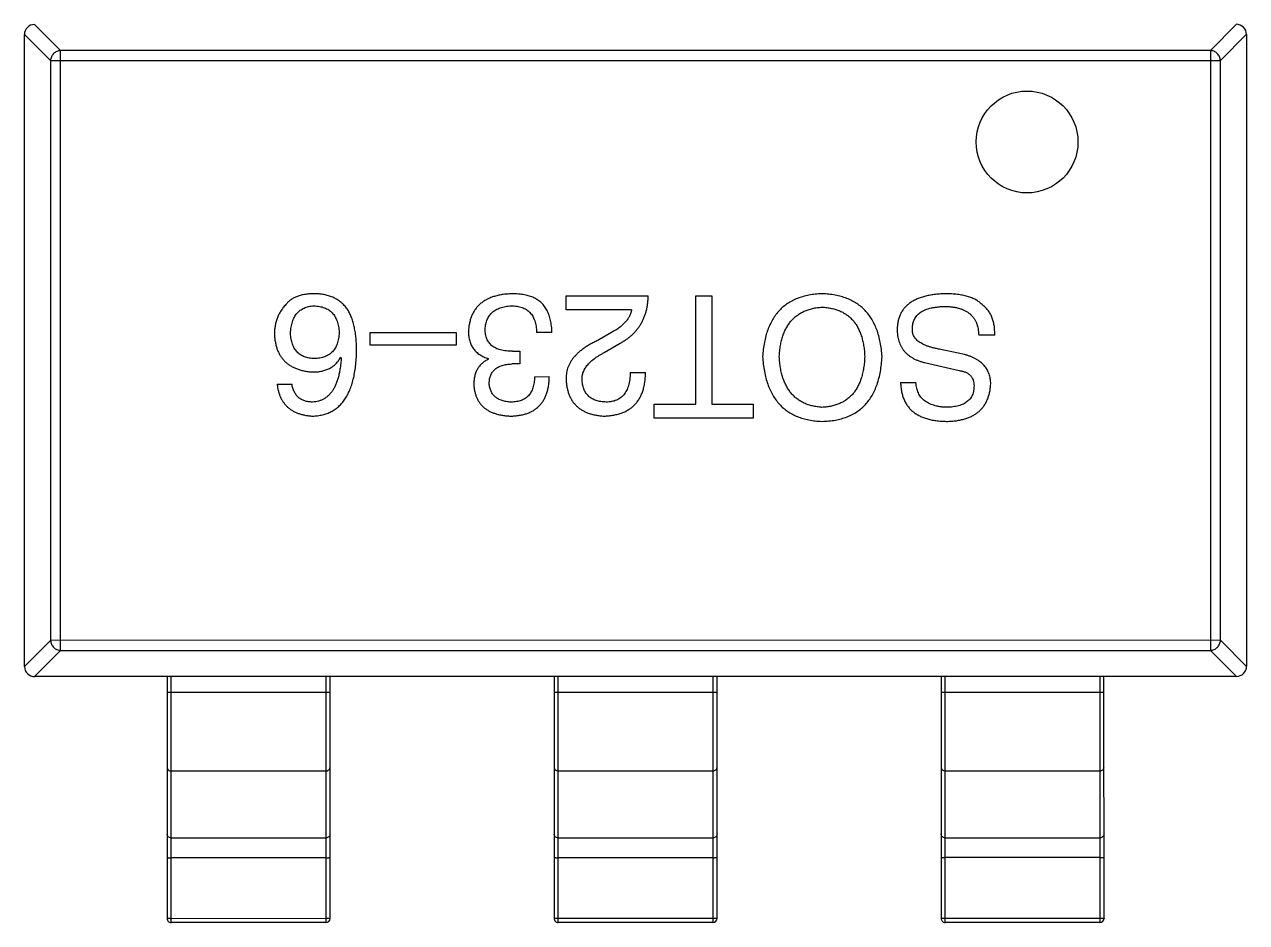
# Model space of a CAD drawing. Header units: millimetres. Extents: x 0 to 297, y 0 to 210.
# Drawn here: x 194.533 to 197.533, y 117.163 to 119.366 of the extents above; entities that cross this region are included whole.
import ezdxf

# ---------------------------------------------------------------- set-up
doc = ezdxf.new("R2010")
doc.units = ezdxf.units.MM
doc.layers.get('0').update_dxf_attribs({"linetype": 'CONTINUOUS'})

msp = doc.modelspace()

# ---------------------------------------------------------------- linework, layer by layer
at = {"color": 7, "linetype": 'Continuous'}
for p, q in [((194.6215, 119.302), (194.5574, 119.3661)), ((197.5083, 119.3665), (197.4442, 119.3024)), ((194.5328, 119.3416), (194.5969, 119.2775)), ((194.533, 117.7911), (194.5328, 119.3411)), ((197.4687, 119.2779), (197.5328, 119.342)), ((197.5328, 119.3415), (197.533, 117.7915)), ((197.4442, 119.3024), (194.6215, 119.302)), ((194.6217, 117.8303), (194.6215, 119.302)), ((197.4442, 119.3024), (197.4444, 117.8306)), ((194.5969, 119.2775), (197.4687, 119.2779)), ((194.5969, 119.2775), (194.5971, 117.8548)), ((197.4689, 117.8552), (197.4687, 119.2779)), ((195.8625, 118.666), (195.8625, 118.7004)), ((195.8625, 118.7004), (196.0642, 118.7004)), ((196.1807, 118.4349), (196.1807, 118.7005)), ((196.1807, 118.7005), (196.22, 118.7005)), ((196.22, 118.7005), (196.2201, 118.4349)), ((196.0232, 118.666), (195.8625, 118.666)), ((195.3815, 118.579), (195.3815, 118.6102)), ((195.3815, 118.6102), (195.593, 118.6102)), ((195.593, 118.6102), (195.593, 118.5791)), ((195.8278, 118.6102), (195.7901, 118.6102)), ((195.974, 118.6103), (195.9429, 118.5922)), ((196.9148, 118.6038), (196.8754, 118.6038)), ((195.593, 118.5791), (195.3815, 118.579)), ((195.956, 118.5611), (195.9953, 118.584)), ((196.841, 118.5563), (196.7787, 118.5694)), ((195.3088, 118.5495), (195.3105, 118.5479)), ((195.672, 118.5447), (195.672, 118.5463)), ((195.731, 118.5643), (195.7491, 118.5643)), ((195.7491, 118.5643), (195.7491, 118.5332)), ((195.7491, 118.5332), (195.7294, 118.5332)), ((196.0199, 118.5119), (196.0576, 118.5119)), ((196.7426, 118.5366), (196.8279, 118.5169)), ((195.1531, 118.4839), (195.1892, 118.4839)), ((195.7851, 118.502), (195.8212, 118.5021)), ((196.6836, 118.4874), (196.7213, 118.4874)), ((196.0791, 118.4004), (196.0791, 118.4349)), ((196.0791, 118.4349), (196.1807, 118.4349)), ((196.2201, 118.4349), (196.3217, 118.4349)), ((196.3217, 118.4349), (196.3217, 118.4005)), ((196.3217, 118.4005), (196.0791, 118.4004)), ((194.5971, 117.8548), (194.533, 117.7907)), ((197.4689, 117.8552), (194.5971, 117.8548)), ((197.533, 117.7911), (197.4689, 117.8552)), ((194.5576, 117.7661), (194.6217, 117.8303)), ((194.6217, 117.8303), (197.4444, 117.8306)), ((197.4444, 117.8306), (197.5085, 117.7665)), ((197.508, 117.7665), (194.558, 117.7661)), ((194.883, 117.7662), (194.8831, 117.1728)), ((194.8931, 117.1628), (194.893, 117.7662)), ((195.273, 117.7662), (195.2731, 117.1628)), ((195.2831, 117.1728), (195.283, 117.7662)), ((195.833, 117.7663), (195.8331, 117.1729)), ((195.8431, 117.1629), (195.843, 117.7663)), ((196.223, 117.7664), (196.2231, 117.1629)), ((196.2331, 117.1729), (196.233, 117.7664)), ((196.783, 117.7664), (196.7831, 117.173)), ((196.7931, 117.163), (196.793, 117.7664)), ((197.173, 117.7665), (197.1731, 117.1631)), ((197.1831, 117.1731), (197.183, 117.7665)), ((195.283, 117.7273), (194.883, 117.7272)), ((196.233, 117.7274), (195.833, 117.7273)), ((197.183, 117.7275), (196.783, 117.7275)), ((194.8931, 117.5346), (195.2731, 117.5346)), ((195.8431, 117.5347), (196.2231, 117.5347)), ((196.7931, 117.5348), (197.1731, 117.5349)), ((194.8931, 117.3705), (195.2731, 117.3706)), ((195.8431, 117.3706), (196.2231, 117.3707)), ((196.7931, 117.3708), (197.1731, 117.3708)), ((195.2731, 117.3218), (194.8931, 117.3217)), ((196.2231, 117.3219), (195.8431, 117.3218)), ((197.1731, 117.322), (196.7931, 117.322)), ((195.2731, 117.1723), (194.8931, 117.1722)), ((195.2731, 117.1628), (194.8931, 117.1628)), ((196.2231, 117.1724), (195.8431, 117.1724)), ((196.2231, 117.1629), (195.8431, 117.1629)), ((197.1731, 117.1725), (196.7931, 117.1725)), ((197.1731, 117.1631), (196.7931, 117.163))]:
    msp.add_line(p, q, dxfattribs=at)
msp.add_circle((196.9942, 119.0778), 0.125, dxfattribs=at)
for centre, radius, start, end in [((194.5578, 119.3411), 0.025, 90.0074, 180.0074), ((197.5078, 119.3415), 0.025, 0.0074, 90.0074), ((194.558, 117.7911), 0.025, 180.0074, 270.0074), ((197.508, 117.7915), 0.025, 270.0074, 0.0074), ((194.8931, 117.1728), 0.01, 180.0074, 270.0074), ((195.2731, 117.1728), 0.01, 270.0074, 0.0074), ((195.8431, 117.1729), 0.01, 180.0074, 270.0074), ((196.2231, 117.1729), 0.01, 270.0074, 0.0074), ((196.7931, 117.173), 0.01, 180.0074, 270.0074), ((197.1731, 117.1731), 0.01, 270.0074, 0.0074)]:
    msp.add_arc(centre, radius, start, end, dxfattribs=at)
for points, knots in [([(194.6215, 119.302), (194.6183, 119.3019), (194.612, 119.3005), (194.604, 119.295), (194.5985, 119.287), (194.597, 119.2806), (194.5969, 119.2775)], [0, 0, 0, 0, 0.248875, 0.5, 0.751125, 1, 1, 1, 1]), ([(197.4687, 119.2779), (197.4686, 119.281), (197.4671, 119.2873), (197.4616, 119.2953), (197.4537, 119.3008), (197.4473, 119.3023), (197.4442, 119.3024)], [0, 0, 0, 0, 0.248875, 0.5, 0.751125, 1, 1, 1, 1]), ([(195.2498, 118.7053), (195.2456, 118.7053), (195.2375, 118.7055), (195.2258, 118.7045), (195.215, 118.7028), (195.2052, 118.7001), (195.1964, 118.6967), (195.1886, 118.6922), (195.1817, 118.687), (195.1779, 118.6828), (195.176, 118.6807)], [0, 0, 0, 0, 0.156782, 0.301945, 0.436395, 0.561474, 0.678489, 0.78853, 0.894967, 1, 1, 1, 1]), ([(195.3268, 118.6659), (195.3246, 118.6689), (195.3202, 118.6749), (195.3124, 118.6826), (195.3038, 118.6893), (195.2945, 118.6948), (195.2844, 118.6992), (195.2735, 118.7024), (195.2619, 118.7046), (195.2539, 118.705), (195.2498, 118.7053)], [0, 0, 0, 0, 0.125033, 0.246266, 0.36603, 0.485265, 0.606781, 0.732144, 0.862551, 1, 1, 1, 1]), ([(195.7294, 118.7053), (195.7253, 118.7051), (195.7173, 118.7048), (195.7057, 118.7034), (195.6948, 118.7012), (195.6847, 118.6985), (195.6754, 118.6952), (195.6668, 118.691), (195.6589, 118.6863), (195.6518, 118.6809), (195.6455, 118.6748), (195.64, 118.668), (195.6352, 118.6605), (195.6312, 118.6524), (195.6279, 118.6436), (195.6254, 118.6342), (195.6236, 118.6241), (195.6231, 118.6171), (195.6228, 118.6135)], [0, 0, 0, 0, 0.078078, 0.151942, 0.221594, 0.28726, 0.350176, 0.409768, 0.467648, 0.523784, 0.578904, 0.634014, 0.689819, 0.746826, 0.805875, 0.867063, 0.931764, 1, 1, 1, 1]), ([(195.7835, 118.6955), (195.7818, 118.6963), (195.7783, 118.6979), (195.7726, 118.6999), (195.7666, 118.7016), (195.76, 118.7029), (195.753, 118.704), (195.7455, 118.7048), (195.7376, 118.7052), (195.7322, 118.7053), (195.7294, 118.7053)], [0, 0, 0, 0, 0.101955, 0.208983, 0.322698, 0.44339, 0.570851, 0.70629, 0.84885, 1, 1, 1, 1]), ([(195.8278, 118.6102), (195.8277, 118.6129), (195.8275, 118.6182), (195.8268, 118.6258), (195.8258, 118.6331), (195.8244, 118.6401), (195.8228, 118.6467), (195.8209, 118.6529), (195.8185, 118.6588), (195.8159, 118.6643), (195.813, 118.6695), (195.8098, 118.6743), (195.8062, 118.6788), (195.8023, 118.6828), (195.7981, 118.6866), (195.7935, 118.6899), (195.7887, 118.693), (195.7852, 118.6947), (195.7835, 118.6955)], [0, 0, 0, 0, 0.078937, 0.154495, 0.226898, 0.296844, 0.363348, 0.427781, 0.48946, 0.549586, 0.607902, 0.664733, 0.720805, 0.776157, 0.831175, 0.886736, 0.943094, 1, 1, 1, 1]), ([(195.9953, 118.584), (195.9981, 118.5856), (196.0035, 118.5886), (196.0111, 118.5936), (196.0183, 118.599), (196.0248, 118.6048), (196.031, 118.6108), (196.0365, 118.6173), (196.0417, 118.624), (196.0462, 118.6311), (196.0503, 118.6386), (196.0538, 118.6464), (196.0569, 118.6546), (196.0594, 118.6631), (196.0614, 118.672), (196.0628, 118.6811), (196.0638, 118.6907), (196.0641, 118.6971), (196.0642, 118.7004)], [0, 0, 0, 0, 0.065828, 0.130094, 0.192451, 0.254037, 0.313974, 0.373757, 0.433048, 0.492243, 0.551902, 0.611758, 0.672678, 0.734814, 0.798569, 0.863693, 0.930488, 1, 1, 1, 1]), ([(196.4907, 118.7054), (196.4852, 118.7051), (196.4744, 118.7045), (196.4589, 118.7022), (196.4443, 118.6987), (196.4306, 118.6942), (196.418, 118.6885), (196.4063, 118.6816), (196.3957, 118.6737), (196.386, 118.6646), (196.3774, 118.6543), (196.3697, 118.6429), (196.363, 118.6304), (196.3574, 118.6167), (196.3527, 118.602), (196.349, 118.5861), (196.3462, 118.5691), (196.3453, 118.5573), (196.3448, 118.5513)], [0, 0, 0, 0, 0.069543, 0.135551, 0.198218, 0.258467, 0.316451, 0.372703, 0.428457, 0.483848, 0.539952, 0.597251, 0.656588, 0.718448, 0.783219, 0.851581, 0.92366, 1, 1, 1, 1]), ([(196.6383, 118.5513), (196.6378, 118.5574), (196.6368, 118.5691), (196.6341, 118.5861), (196.6303, 118.602), (196.6256, 118.6168), (196.6199, 118.6304), (196.6132, 118.6429), (196.6054, 118.6543), (196.5966, 118.6646), (196.5868, 118.6737), (196.5761, 118.6817), (196.5643, 118.6885), (196.5515, 118.6942), (196.5377, 118.6988), (196.5229, 118.7022), (196.5071, 118.7045), (196.4963, 118.7051), (196.4907, 118.7054)], [0, 0, 0, 0, 0.075921, 0.147605, 0.21565, 0.280144, 0.341762, 0.400894, 0.458022, 0.514147, 0.569605, 0.625256, 0.681857, 0.740217, 0.800617, 0.86368, 0.930079, 1, 1, 1, 1]), ([(196.7934, 118.7055), (196.7887, 118.7053), (196.7796, 118.7049), (196.7664, 118.7036), (196.7541, 118.7016), (196.7426, 118.6989), (196.732, 118.6958), (196.7224, 118.6918), (196.7136, 118.6875), (196.7057, 118.6823), (196.6987, 118.6766), (196.6926, 118.6701), (196.6875, 118.6631), (196.6832, 118.6554), (196.6799, 118.647), (196.6774, 118.6381), (196.6759, 118.6285), (196.6756, 118.6219), (196.6754, 118.6186)], [0, 0, 0, 0, 0.08539, 0.165926, 0.241159, 0.312046, 0.378904, 0.441563, 0.500906, 0.55769, 0.612, 0.665045, 0.717904, 0.770385, 0.824307, 0.880048, 0.938483, 1, 1, 1, 1]), ([(196.8836, 118.6792), (196.8813, 118.6814), (196.8765, 118.6857), (196.868, 118.691), (196.8585, 118.6955), (196.8477, 118.6992), (196.8358, 118.702), (196.8227, 118.704), (196.8085, 118.7052), (196.7986, 118.7054), (196.7934, 118.7055)], [0, 0, 0, 0, 0.09804, 0.200818, 0.309803, 0.427378, 0.554601, 0.691373, 0.839613, 1, 1, 1, 1]), ([(195.176, 118.6807), (195.1737, 118.678), (195.169, 118.6729), (195.163, 118.6645), (195.1579, 118.6558), (195.1537, 118.6467), (195.1505, 118.6373), (195.1482, 118.6275), (195.1468, 118.6173), (195.1466, 118.6104), (195.1465, 118.6069)], [0, 0, 0, 0, 0.129393, 0.255335, 0.378531, 0.500878, 0.622934, 0.746191, 0.87096, 1, 1, 1, 1]), ([(195.1859, 118.6085), (195.186, 118.6111), (195.1864, 118.6162), (195.1874, 118.6235), (195.1888, 118.6303), (195.1905, 118.6366), (195.1927, 118.6425), (195.1954, 118.6479), (195.1983, 118.6529), (195.2017, 118.6573), (195.2055, 118.6613), (195.2097, 118.6649), (195.2144, 118.6679), (195.2194, 118.6705), (195.2248, 118.6725), (195.2306, 118.6741), (195.2368, 118.6752), (195.241, 118.6756), (195.2432, 118.6757)], [0, 0, 0, 0, 0.078863, 0.153308, 0.223539, 0.289857, 0.35341, 0.413572, 0.471721, 0.528235, 0.584279, 0.638781, 0.69466, 0.751251, 0.809198, 0.869697, 0.933318, 1, 1, 1, 1]), ([(195.2432, 118.6757), (195.2456, 118.6757), (195.2503, 118.6755), (195.257, 118.6744), (195.2634, 118.6731), (195.2692, 118.6711), (195.2747, 118.6688), (195.2797, 118.6658), (195.2843, 118.6625), (195.2883, 118.6585), (195.2921, 118.6543), (195.2953, 118.6493), (195.2982, 118.644), (195.3005, 118.6382), (195.3024, 118.6319), (195.3039, 118.6251), (195.3051, 118.6178), (195.3054, 118.6128), (195.3055, 118.6102)], [0, 0, 0, 0, 0.070403, 0.137196, 0.200053, 0.260887, 0.31876, 0.37535, 0.430743, 0.485927, 0.541678, 0.598832, 0.657726, 0.719441, 0.783504, 0.851852, 0.923533, 1, 1, 1, 1]), ([(195.3482, 118.5643), (195.3481, 118.5696), (195.348, 118.5799), (195.3469, 118.595), (195.3454, 118.6091), (195.343, 118.6222), (195.34, 118.6345), (195.3364, 118.6459), (195.3321, 118.6564), (195.3286, 118.6628), (195.3268, 118.6659)], [0, 0, 0, 0, 0.151498, 0.29521, 0.430242, 0.557137, 0.677306, 0.790845, 0.898111, 1, 1, 1, 1]), ([(195.6638, 118.6184), (195.664, 118.6206), (195.6643, 118.6249), (195.6654, 118.6311), (195.6669, 118.6369), (195.6689, 118.6423), (195.6714, 118.6473), (195.6742, 118.6519), (195.6776, 118.6561), (195.6814, 118.6599), (195.6856, 118.6633), (195.6904, 118.6663), (195.6955, 118.669), (195.7011, 118.6711), (195.7071, 118.6729), (195.7136, 118.6743), (195.7205, 118.6753), (195.7253, 118.6756), (195.7277, 118.6758)], [0, 0, 0, 0, 0.068514, 0.133941, 0.195994, 0.255362, 0.312994, 0.369441, 0.424687, 0.480522, 0.537148, 0.594801, 0.654411, 0.716817, 0.781981, 0.850498, 0.923306, 1, 1, 1, 1]), ([(195.7277, 118.6758), (195.7302, 118.6758), (195.735, 118.6757), (195.7419, 118.6749), (195.7483, 118.6736), (195.7543, 118.6718), (195.7599, 118.6696), (195.765, 118.6667), (195.7696, 118.6633), (195.7738, 118.6595), (195.7774, 118.6551), (195.7806, 118.6502), (195.7834, 118.6448), (195.7857, 118.6389), (195.7875, 118.6324), (195.7888, 118.6255), (195.7898, 118.618), (195.7899, 118.6129), (195.7901, 118.6102)], [0, 0, 0, 0, 0.071272, 0.13882, 0.201858, 0.262757, 0.320043, 0.376709, 0.431462, 0.486034, 0.541209, 0.597703, 0.65589, 0.717768, 0.782056, 0.850407, 0.92277, 1, 1, 1, 1]), ([(196.0232, 118.666), (196.0227, 118.6634), (196.0216, 118.6582), (196.0184, 118.6506), (196.014, 118.6433), (196.0084, 118.6362), (196.0016, 118.6293), (195.9936, 118.6227), (195.9843, 118.6162), (195.9775, 118.6123), (195.974, 118.6103)], [0, 0, 0, 0, 0.103034, 0.208166, 0.318255, 0.434664, 0.559728, 0.695394, 0.841708, 1, 1, 1, 1]), ([(196.3858, 118.5513), (196.3861, 118.5559), (196.3868, 118.565), (196.3887, 118.5781), (196.3913, 118.5904), (196.3945, 118.6018), (196.3986, 118.6124), (196.4034, 118.6221), (196.4089, 118.6311), (196.4152, 118.6391), (196.4221, 118.6463), (196.4298, 118.6526), (196.4382, 118.6581), (196.4473, 118.6628), (196.4571, 118.6666), (196.4677, 118.6695), (196.4789, 118.6717), (196.4867, 118.6723), (196.4907, 118.6726)], [0, 0, 0, 0, 0.077942, 0.152007, 0.221727, 0.288073, 0.351, 0.411526, 0.469701, 0.526016, 0.581668, 0.637084, 0.692684, 0.749573, 0.808409, 0.869306, 0.932836, 1, 1, 1, 1]), ([(196.4907, 118.6726), (196.4948, 118.6724), (196.5027, 118.6718), (196.5141, 118.6698), (196.5248, 118.6671), (196.5348, 118.6635), (196.5439, 118.6588), (196.5524, 118.6535), (196.5601, 118.6471), (196.5671, 118.6399), (196.5733, 118.6319), (196.5788, 118.6229), (196.5834, 118.6131), (196.5875, 118.6024), (196.5907, 118.5909), (196.5931, 118.5785), (196.5949, 118.5652), (196.5954, 118.556), (196.5956, 118.5513)], [0, 0, 0, 0, 0.06765, 0.131591, 0.192902, 0.251442, 0.307964, 0.363592, 0.418442, 0.47374, 0.529963, 0.587768, 0.647917, 0.710953, 0.777434, 0.847168, 0.921622, 1, 1, 1, 1]), ([(196.7131, 118.6235), (196.7132, 118.6255), (196.7134, 118.6294), (196.7147, 118.635), (196.7163, 118.6402), (196.7187, 118.6451), (196.7216, 118.6497), (196.7252, 118.6538), (196.7293, 118.6575), (196.7341, 118.6609), (196.7394, 118.6639), (196.7454, 118.6666), (196.7519, 118.6688), (196.7591, 118.6707), (196.7668, 118.6721), (196.7752, 118.6732), (196.7841, 118.6741), (196.7903, 118.6742), (196.7934, 118.6743)], [0, 0, 0, 0, 0.05617, 0.109836, 0.161504, 0.212099, 0.262487, 0.313111, 0.36568, 0.419737, 0.477556, 0.53817, 0.603387, 0.672532, 0.746929, 0.825941, 0.910245, 1, 1, 1, 1]), ([(196.7934, 118.6743), (196.7967, 118.6742), (196.803, 118.6739), (196.8121, 118.673), (196.8207, 118.6715), (196.8286, 118.6694), (196.8359, 118.6669), (196.8426, 118.6638), (196.8487, 118.6601), (196.8542, 118.656), (196.859, 118.6513), (196.8632, 118.6461), (196.8669, 118.6404), (196.8698, 118.634), (196.8722, 118.6272), (196.8739, 118.6199), (196.8751, 118.612), (196.8753, 118.6066), (196.8754, 118.6038)], [0, 0, 0, 0, 0.079335, 0.15404, 0.224955, 0.291021, 0.353982, 0.414027, 0.47178, 0.527247, 0.581879, 0.636096, 0.691322, 0.747597, 0.806328, 0.867466, 0.932039, 1, 1, 1, 1]), ([(196.9148, 118.6038), (196.9148, 118.6079), (196.9149, 118.6159), (196.9136, 118.6274), (196.9115, 118.6382), (196.908, 118.6481), (196.9036, 118.6571), (196.898, 118.6654), (196.8914, 118.6729), (196.8862, 118.6771), (196.8836, 118.6792)], [0, 0, 0, 0, 0.144278, 0.280018, 0.408467, 0.530887, 0.648749, 0.76463, 0.881475, 1, 1, 1, 1]), ([(195.1465, 118.6069), (195.1467, 118.6034), (195.1471, 118.5965), (195.1486, 118.5866), (195.1507, 118.5772), (195.1534, 118.5685), (195.1569, 118.5604), (195.1611, 118.553), (195.1659, 118.5461), (195.1714, 118.54), (195.1777, 118.5345), (195.1845, 118.5294), (195.1922, 118.5253), (195.2004, 118.5216), (195.2093, 118.5185), (195.2189, 118.5162), (195.2292, 118.5144), (195.2363, 118.5138), (195.24, 118.5135)], [0, 0, 0, 0, 0.071527, 0.139094, 0.20346, 0.264939, 0.323904, 0.381383, 0.437591, 0.493343, 0.549401, 0.606085, 0.664838, 0.725424, 0.788712, 0.855452, 0.925772, 1, 1, 1, 1]), ([(195.2449, 118.5462), (195.2426, 118.5463), (195.2382, 118.5465), (195.2319, 118.5475), (195.2259, 118.5488), (195.2203, 118.5506), (195.2152, 118.5529), (195.2104, 118.5557), (195.2061, 118.5589), (195.2022, 118.5626), (195.1987, 118.5667), (195.1956, 118.5713), (195.1929, 118.5764), (195.1906, 118.582), (195.1889, 118.588), (195.1874, 118.5944), (195.1864, 118.6013), (195.186, 118.6061), (195.1859, 118.6085)], [0, 0, 0, 0, 0.069884, 0.136529, 0.199638, 0.259844, 0.317774, 0.374356, 0.430026, 0.485148, 0.5409, 0.597889, 0.657472, 0.718614, 0.783613, 0.85129, 0.923712, 1, 1, 1, 1]), ([(195.3055, 118.6102), (195.3054, 118.6077), (195.305, 118.6028), (195.304, 118.5957), (195.3025, 118.589), (195.3006, 118.5829), (195.2983, 118.5772), (195.2956, 118.572), (195.2924, 118.5672), (195.2888, 118.563), (195.2848, 118.5592), (195.2803, 118.5559), (195.2755, 118.553), (195.2702, 118.5508), (195.2644, 118.5488), (195.2583, 118.5475), (195.2517, 118.5465), (195.2472, 118.5463), (195.2449, 118.5462)], [0, 0, 0, 0, 0.076072, 0.148369, 0.216753, 0.281358, 0.342792, 0.401604, 0.458929, 0.514444, 0.569818, 0.625343, 0.681554, 0.739608, 0.800134, 0.863477, 0.929547, 1, 1, 1, 1]), ([(195.6228, 118.6135), (195.6229, 118.6114), (195.6229, 118.6072), (195.6236, 118.6011), (195.6244, 118.5952), (195.6259, 118.5897), (195.6275, 118.5844), (195.6297, 118.5795), (195.6322, 118.5748), (195.635, 118.5704), (195.6383, 118.5663), (195.642, 118.5626), (195.6461, 118.5592), (195.6505, 118.5559), (195.6554, 118.5531), (195.6605, 118.5504), (195.6661, 118.5482), (195.67, 118.5469), (195.672, 118.5463)], [0, 0, 0, 0, 0.071215, 0.138707, 0.20396, 0.266995, 0.327734, 0.387609, 0.445602, 0.503345, 0.561136, 0.618597, 0.677672, 0.738255, 0.799989, 0.863961, 0.930555, 1, 1, 1, 1]), ([(195.731, 118.5643), (195.7283, 118.5644), (195.7231, 118.5644), (195.7155, 118.5651), (195.7083, 118.5661), (195.7018, 118.5676), (195.6957, 118.5695), (195.6901, 118.5718), (195.6851, 118.5746), (195.6806, 118.5778), (195.6766, 118.5813), (195.6732, 118.5854), (195.6703, 118.5899), (195.6679, 118.5948), (195.6661, 118.6001), (195.6647, 118.6058), (195.6639, 118.612), (195.6639, 118.6162), (195.6638, 118.6184)], [0, 0, 0, 0, 0.082495, 0.159728, 0.232496, 0.300725, 0.365163, 0.425859, 0.483728, 0.538892, 0.592921, 0.646195, 0.699968, 0.754746, 0.811387, 0.870806, 0.933482, 1, 1, 1, 1]), ([(196.6754, 118.6186), (196.6755, 118.6159), (196.6755, 118.6107), (196.6763, 118.603), (196.6777, 118.5958), (196.6795, 118.5889), (196.6818, 118.5824), (196.6848, 118.5763), (196.6882, 118.5705), (196.6922, 118.5652), (196.6966, 118.5602), (196.7016, 118.5557), (196.7072, 118.5515), (196.7133, 118.5478), (196.7199, 118.5444), (196.727, 118.5413), (196.7346, 118.5387), (196.7399, 118.5373), (196.7426, 118.5366)], [0, 0, 0, 0, 0.069111, 0.134881, 0.198727, 0.259407, 0.319007, 0.377056, 0.434317, 0.491571, 0.548636, 0.606792, 0.666243, 0.727818, 0.791484, 0.858071, 0.927249, 1, 1, 1, 1]), ([(196.7787, 118.5694), (196.7758, 118.57), (196.7702, 118.5711), (196.7621, 118.573), (196.7546, 118.5752), (196.7477, 118.5776), (196.7414, 118.5802), (196.7358, 118.583), (196.7307, 118.5861), (196.7263, 118.5893), (196.7225, 118.5928), (196.7192, 118.5965), (196.7166, 118.6005), (196.7147, 118.6047), (196.7133, 118.6091), (196.7126, 118.6137), (196.7125, 118.6185), (196.7129, 118.6218), (196.7131, 118.6235)], [0, 0, 0, 0, 0.0932, 0.181198, 0.26306, 0.339627, 0.41092, 0.477479, 0.538825, 0.596824, 0.650619, 0.702235, 0.751666, 0.79967, 0.847759, 0.896274, 0.946739, 1, 1, 1, 1]), ([(195.9429, 118.5922), (195.9395, 118.5907), (195.9329, 118.5876), (195.9234, 118.5826), (195.9147, 118.5774), (195.9066, 118.5721), (195.8992, 118.5666), (195.8924, 118.5609), (195.8864, 118.555), (195.881, 118.5489), (195.8763, 118.5427), (195.8723, 118.5362), (195.8689, 118.5296), (195.8662, 118.5228), (195.8643, 118.5158), (195.863, 118.5086), (195.8624, 118.5013), (195.8625, 118.4964), (195.8626, 118.4939)], [0, 0, 0, 0, 0.082731, 0.161257, 0.236138, 0.307554, 0.375712, 0.440848, 0.502916, 0.562567, 0.619798, 0.675716, 0.73039, 0.78386, 0.837315, 0.890547, 0.944917, 1, 1, 1, 1]), ([(195.24, 118.4053), (195.2442, 118.4055), (195.2525, 118.406), (195.2645, 118.4082), (195.2757, 118.4116), (195.2861, 118.4162), (195.2958, 118.422), (195.3046, 118.4291), (195.3126, 118.4372), (195.3197, 118.4467), (195.3261, 118.4573), (195.3317, 118.4691), (195.3365, 118.482), (195.3404, 118.4962), (195.3436, 118.5115), (195.3459, 118.5281), (195.3476, 118.5458), (195.348, 118.558), (195.3482, 118.5643)], [0, 0, 0, 0, 0.058957, 0.115262, 0.16907, 0.221312, 0.273147, 0.324961, 0.377649, 0.432026, 0.488925, 0.549039, 0.612912, 0.680653, 0.753056, 0.830314, 0.912483, 1, 1, 1, 1]), ([(195.24, 118.5135), (195.2439, 118.5135), (195.2516, 118.5137), (195.2626, 118.5154), (195.2726, 118.5183), (195.2818, 118.5222), (195.29, 118.5273), (195.2974, 118.5336), (195.3037, 118.541), (195.3071, 118.5467), (195.3088, 118.5495)], [0, 0, 0, 0, 0.144617, 0.279572, 0.40596, 0.526097, 0.64389, 0.760003, 0.877724, 1, 1, 1, 1]), ([(195.3105, 118.5479), (195.3102, 118.5437), (195.3096, 118.5354), (195.308, 118.5235), (195.3061, 118.5123), (195.3038, 118.502), (195.3009, 118.4924), (195.2977, 118.4836), (195.294, 118.4756), (195.2898, 118.4684), (195.2851, 118.462), (195.28, 118.4564), (195.2745, 118.4515), (195.2684, 118.4476), (195.262, 118.4443), (195.255, 118.442), (195.2477, 118.4403), (195.2426, 118.4399), (195.24, 118.4397)], [0, 0, 0, 0, 0.089218, 0.173709, 0.252753, 0.326963, 0.397099, 0.462534, 0.524018, 0.582178, 0.637235, 0.689955, 0.741228, 0.791618, 0.841661, 0.892925, 0.945259, 1, 1, 1, 1]), ([(195.672, 118.5447), (195.6692, 118.5432), (195.6636, 118.5404), (195.6561, 118.5349), (195.6499, 118.5283), (195.6447, 118.5209), (195.6408, 118.5126), (195.6379, 118.5033), (195.6362, 118.4931), (195.6361, 118.486), (195.636, 118.4824)], [0, 0, 0, 0, 0.125227, 0.244792, 0.361427, 0.478215, 0.59667, 0.722058, 0.856314, 1, 1, 1, 1]), ([(195.9019, 118.4922), (195.9018, 118.4938), (195.9016, 118.4971), (195.9019, 118.5019), (195.9028, 118.5066), (195.9039, 118.5113), (195.9058, 118.5159), (195.9079, 118.5204), (195.9106, 118.5249), (195.9138, 118.5292), (195.9174, 118.5335), (195.9215, 118.5377), (195.9261, 118.5418), (195.9311, 118.5458), (195.9367, 118.5498), (195.9427, 118.5537), (195.9491, 118.5575), (195.9537, 118.5599), (195.956, 118.5611)], [0, 0, 0, 0, 0.052237, 0.103888, 0.155485, 0.207395, 0.259864, 0.31356, 0.369176, 0.4266, 0.486836, 0.550048, 0.61567, 0.685271, 0.75824, 0.834614, 0.915635, 1, 1, 1, 1]), ([(196.3448, 118.5513), (196.3453, 118.5451), (196.3462, 118.5329), (196.349, 118.5154), (196.3527, 118.499), (196.3574, 118.4838), (196.363, 118.4697), (196.3697, 118.4567), (196.3774, 118.445), (196.386, 118.4344), (196.3957, 118.4249), (196.4063, 118.4167), (196.418, 118.4097), (196.4306, 118.4038), (196.4443, 118.3991), (196.4589, 118.3956), (196.4745, 118.3932), (196.4852, 118.3926), (196.4907, 118.3923)], [0, 0, 0, 0, 0.077567, 0.150676, 0.219857, 0.285465, 0.347921, 0.407823, 0.465422, 0.52175, 0.577087, 0.632521, 0.688224, 0.745558, 0.804966, 0.866649, 0.931596, 1, 1, 1, 1]), ([(196.4907, 118.4267), (196.4867, 118.4271), (196.479, 118.4278), (196.4677, 118.4299), (196.4572, 118.4329), (196.4473, 118.4368), (196.4382, 118.4415), (196.4298, 118.4472), (196.4221, 118.4537), (196.4152, 118.4611), (196.4089, 118.4693), (196.4035, 118.4785), (196.3986, 118.4885), (196.3946, 118.4994), (196.3913, 118.5112), (196.3887, 118.5238), (196.3867, 118.5372), (196.3861, 118.5465), (196.3858, 118.5513)], [0, 0, 0, 0, 0.066185, 0.128757, 0.188826, 0.247016, 0.303201, 0.358331, 0.413554, 0.469092, 0.525618, 0.584057, 0.64487, 0.708721, 0.775674, 0.846303, 0.920903, 1, 1, 1, 1]), ([(196.5956, 118.5513), (196.5954, 118.5465), (196.5949, 118.5371), (196.5931, 118.5234), (196.5907, 118.5107), (196.5875, 118.4988), (196.5835, 118.4879), (196.5788, 118.4778), (196.5733, 118.4686), (196.5672, 118.4603), (196.5602, 118.4529), (196.5525, 118.4464), (196.544, 118.4408), (196.5348, 118.4362), (196.5248, 118.4324), (196.5141, 118.4296), (196.5027, 118.4276), (196.4948, 118.427), (196.4907, 118.4267)], [0, 0, 0, 0, 0.079527, 0.154518, 0.225493, 0.292262, 0.355914, 0.416367, 0.47473, 0.531171, 0.586124, 0.640791, 0.696133, 0.751962, 0.809861, 0.870342, 0.93333, 1, 1, 1, 1]), ([(196.4907, 118.3923), (196.4964, 118.3926), (196.5074, 118.3931), (196.5233, 118.3953), (196.5382, 118.3986), (196.5521, 118.4032), (196.565, 118.409), (196.5769, 118.416), (196.5878, 118.4241), (196.5975, 118.4336), (196.6063, 118.4442), (196.614, 118.456), (196.6207, 118.469), (196.6262, 118.4832), (196.6309, 118.4985), (196.6344, 118.5151), (196.637, 118.5328), (196.6379, 118.545), (196.6383, 118.5513)], [0, 0, 0, 0, 0.069152, 0.134813, 0.197211, 0.256568, 0.314021, 0.370015, 0.425333, 0.480469, 0.536197, 0.593559, 0.65308, 0.715045, 0.780396, 0.8495, 0.922535, 1, 1, 1, 1]), ([(196.9049, 118.4842), (196.9049, 118.4864), (196.9048, 118.4907), (196.9041, 118.4971), (196.9028, 118.5031), (196.901, 118.5089), (196.8988, 118.5145), (196.896, 118.5197), (196.8927, 118.5246), (196.889, 118.5293), (196.8847, 118.5337), (196.88, 118.5378), (196.8747, 118.5416), (196.8689, 118.5451), (196.8627, 118.5484), (196.8559, 118.5513), (196.8487, 118.5541), (196.8436, 118.5555), (196.841, 118.5563)], [0, 0, 0, 0, 0.063238, 0.123934, 0.183175, 0.240763, 0.297716, 0.35399, 0.41043, 0.466931, 0.525151, 0.585145, 0.647083, 0.711121, 0.778546, 0.84866, 0.922421, 1, 1, 1, 1]), ([(195.6737, 118.4856), (195.6738, 118.4875), (195.674, 118.4911), (195.6748, 118.4964), (195.676, 118.5013), (195.6776, 118.5058), (195.6797, 118.51), (195.6822, 118.5138), (195.6851, 118.5174), (195.6884, 118.5206), (195.6921, 118.5234), (195.6962, 118.5258), (195.7007, 118.528), (195.7057, 118.5297), (195.711, 118.5311), (195.7168, 118.5322), (195.723, 118.5329), (195.7272, 118.5331), (195.7294, 118.5332)], [0, 0, 0, 0, 0.067741, 0.131599, 0.192143, 0.249977, 0.306453, 0.361639, 0.416449, 0.471489, 0.527582, 0.584873, 0.644974, 0.70814, 0.77492, 0.845909, 0.920585, 1, 1, 1, 1]), ([(195.956, 118.4053), (195.9601, 118.4055), (195.9679, 118.4059), (195.9793, 118.4076), (195.9899, 118.4099), (195.9998, 118.413), (196.0089, 118.417), (196.0172, 118.4217), (196.0248, 118.4272), (196.0315, 118.4335), (196.0376, 118.4406), (196.0428, 118.4485), (196.0472, 118.4572), (196.0509, 118.4666), (196.0538, 118.4768), (196.0559, 118.4878), (196.0572, 118.4996), (196.0575, 118.5077), (196.0576, 118.5119)], [0, 0, 0, 0, 0.07282, 0.141057, 0.2062, 0.267672, 0.326735, 0.383519, 0.439188, 0.494454, 0.549628, 0.605958, 0.66397, 0.72402, 0.787502, 0.854127, 0.925065, 1, 1, 1, 1]), ([(196.0199, 118.5119), (196.0198, 118.509), (196.0196, 118.5034), (196.0188, 118.4952), (196.0175, 118.4875), (196.0158, 118.4805), (196.0135, 118.474), (196.0111, 118.468), (196.008, 118.4626), (196.0045, 118.4578), (196.0006, 118.4535), (195.9962, 118.4498), (195.9914, 118.4467), (195.9861, 118.4441), (195.9804, 118.4422), (195.9743, 118.4408), (195.9678, 118.4399), (195.9633, 118.4398), (195.9609, 118.4398)], [0, 0, 0, 0, 0.082594, 0.15978, 0.232961, 0.301462, 0.365595, 0.426678, 0.484662, 0.540809, 0.595146, 0.648401, 0.702272, 0.757102, 0.813447, 0.872233, 0.934055, 1, 1, 1, 1]), ([(196.8279, 118.5169), (196.8307, 118.5165), (196.8361, 118.5156), (196.8435, 118.513), (196.8499, 118.5096), (196.855, 118.5052), (196.8591, 118.5), (196.862, 118.4938), (196.8637, 118.4868), (196.8639, 118.4818), (196.864, 118.4792)], [0, 0, 0, 0, 0.148023, 0.281917, 0.403558, 0.517739, 0.629599, 0.744162, 0.865862, 1, 1, 1, 1]), ([(195.1531, 118.4839), (195.1535, 118.4809), (195.1542, 118.4751), (195.1561, 118.4667), (195.1585, 118.4587), (195.1615, 118.4514), (195.165, 118.4445), (195.1691, 118.4383), (195.1737, 118.4325), (195.1788, 118.4272), (195.1846, 118.4226), (195.1909, 118.4185), (195.1977, 118.4149), (195.2051, 118.4119), (195.2131, 118.4094), (195.2215, 118.4074), (195.2306, 118.406), (195.2368, 118.4055), (195.24, 118.4053)], [0, 0, 0, 0, 0.06947, 0.136096, 0.199592, 0.260665, 0.319672, 0.377156, 0.433415, 0.489984, 0.546535, 0.604276, 0.663499, 0.725182, 0.788953, 0.855683, 0.926216, 1, 1, 1, 1]), ([(195.24, 118.4397), (195.2366, 118.4398), (195.2301, 118.44), (195.2209, 118.4422), (195.2128, 118.4456), (195.2057, 118.4505), (195.1998, 118.4569), (195.1951, 118.4647), (195.1914, 118.4738), (195.1899, 118.4804), (195.1892, 118.4839)], [0, 0, 0, 0, 0.136586, 0.261496, 0.378089, 0.490612, 0.605522, 0.725767, 0.8561, 1, 1, 1, 1]), ([(195.636, 118.4824), (195.6362, 118.4794), (195.6367, 118.4735), (195.6383, 118.4651), (195.6405, 118.4572), (195.6433, 118.4499), (195.6468, 118.4431), (195.6508, 118.4369), (195.6556, 118.4312), (195.6609, 118.4261), (195.6669, 118.4215), (195.6736, 118.4175), (195.6808, 118.4141), (195.6887, 118.4113), (195.6971, 118.4088), (195.7063, 118.4072), (195.716, 118.4058), (195.7227, 118.4055), (195.7261, 118.4053)], [0, 0, 0, 0, 0.067521, 0.132139, 0.193339, 0.252064, 0.309083, 0.364848, 0.420021, 0.475612, 0.532002, 0.589602, 0.649896, 0.712634, 0.778603, 0.848416, 0.922155, 1, 1, 1, 1]), ([(195.7278, 118.4397), (195.7257, 118.4398), (195.7217, 118.44), (195.7159, 118.4408), (195.7105, 118.4418), (195.7054, 118.4431), (195.7007, 118.4448), (195.6963, 118.4469), (195.6924, 118.4492), (195.6888, 118.452), (195.6856, 118.455), (195.6828, 118.4584), (195.6803, 118.4621), (195.6782, 118.4662), (195.6765, 118.4706), (195.6752, 118.4753), (195.6742, 118.4804), (195.6738, 118.4839), (195.6737, 118.4856)], [0, 0, 0, 0, 0.078051, 0.151197, 0.220412, 0.286742, 0.34933, 0.409464, 0.467368, 0.52298, 0.578639, 0.633998, 0.690142, 0.746855, 0.805868, 0.867776, 0.932345, 1, 1, 1, 1]), ([(195.7261, 118.4053), (195.7299, 118.4054), (195.7373, 118.4057), (195.7479, 118.4071), (195.7578, 118.409), (195.767, 118.4118), (195.7756, 118.4153), (195.7833, 118.4195), (195.7904, 118.4245), (195.7967, 118.4302), (195.8024, 118.4367), (195.8073, 118.4439), (195.8114, 118.4518), (195.8149, 118.4604), (195.8176, 118.4698), (195.8196, 118.4799), (195.8208, 118.4907), (195.8211, 118.4982), (195.8212, 118.5021)], [0, 0, 0, 0, 0.073232, 0.142595, 0.207997, 0.270074, 0.329156, 0.386529, 0.441846, 0.496976, 0.551877, 0.607941, 0.665637, 0.725446, 0.788542, 0.855101, 0.925196, 1, 1, 1, 1]), ([(195.7851, 118.502), (195.785, 118.4995), (195.7848, 118.4947), (195.7839, 118.4876), (195.7828, 118.481), (195.7811, 118.4749), (195.779, 118.4692), (195.7764, 118.4641), (195.7735, 118.4594), (195.7701, 118.4553), (195.7663, 118.4515), (195.762, 118.4484), (195.7573, 118.4457), (195.7522, 118.4435), (195.7467, 118.4418), (195.7408, 118.4406), (195.7344, 118.4399), (195.73, 118.4398), (195.7278, 118.4397)], [0, 0, 0, 0, 0.078134, 0.15164, 0.221358, 0.286689, 0.348614, 0.407697, 0.464247, 0.520153, 0.574432, 0.629291, 0.684538, 0.742032, 0.801329, 0.863637, 0.930123, 1, 1, 1, 1]), ([(195.8626, 118.4939), (195.8628, 118.4905), (195.8634, 118.4839), (195.865, 118.4743), (195.8672, 118.4653), (195.8701, 118.457), (195.8736, 118.4493), (195.8778, 118.4422), (195.8827, 118.4357), (195.8883, 118.4298), (195.8945, 118.4246), (195.9014, 118.4199), (195.9089, 118.4159), (195.917, 118.4125), (195.9259, 118.4098), (195.9353, 118.4076), (195.9455, 118.4061), (195.9524, 118.4056), (195.956, 118.4053)], [0, 0, 0, 0, 0.070688, 0.137741, 0.201612, 0.262778, 0.321223, 0.378455, 0.434411, 0.490146, 0.546362, 0.603392, 0.662208, 0.723401, 0.787372, 0.85442, 0.925153, 1, 1, 1, 1]), ([(195.9609, 118.4398), (195.9587, 118.4399), (195.9543, 118.4401), (195.9479, 118.4408), (195.942, 118.4421), (195.9364, 118.4435), (195.9313, 118.4455), (195.9265, 118.4478), (195.9222, 118.4506), (195.9182, 118.4536), (195.9148, 118.4572), (195.9116, 118.461), (195.909, 118.4653), (195.9067, 118.4699), (195.9049, 118.475), (195.9034, 118.4804), (195.9024, 118.4862), (195.9021, 118.4902), (195.9019, 118.4922)], [0, 0, 0, 0, 0.076112, 0.148436, 0.216883, 0.281466, 0.34298, 0.402356, 0.459881, 0.51546, 0.571111, 0.62658, 0.683162, 0.741007, 0.801404, 0.863825, 0.930544, 1, 1, 1, 1]), ([(196.6836, 118.4874), (196.6838, 118.4836), (196.6843, 118.4761), (196.686, 118.4653), (196.6885, 118.4552), (196.6919, 118.4459), (196.6962, 118.4372), (196.7014, 118.4294), (196.7074, 118.4223), (196.7143, 118.4159), (196.7221, 118.4104), (196.7307, 118.4055), (196.7402, 118.4014), (196.7505, 118.3981), (196.7617, 118.3955), (196.7737, 118.3936), (196.7866, 118.3925), (196.7955, 118.3924), (196.8, 118.3923)], [0, 0, 0, 0, 0.067746, 0.131468, 0.192012, 0.249947, 0.305924, 0.360562, 0.415062, 0.46941, 0.524967, 0.582613, 0.642659, 0.706195, 0.77304, 0.844305, 0.919608, 1, 1, 1, 1]), ([(196.7968, 118.4268), (196.7938, 118.4269), (196.7882, 118.4273), (196.7799, 118.4283), (196.7723, 118.4298), (196.7651, 118.4317), (196.7585, 118.434), (196.7524, 118.4367), (196.7468, 118.4399), (196.7418, 118.4434), (196.7373, 118.4475), (196.7334, 118.452), (196.7299, 118.4568), (196.7272, 118.4621), (196.7248, 118.4678), (196.7231, 118.474), (196.7219, 118.4806), (196.7215, 118.4851), (196.7213, 118.4874)], [0, 0, 0, 0, 0.080942, 0.15724, 0.229821, 0.297692, 0.36242, 0.423911, 0.482196, 0.539298, 0.594482, 0.64892, 0.70322, 0.758404, 0.815258, 0.874182, 0.93522, 1, 1, 1, 1]), ([(196.864, 118.4792), (196.8639, 118.4772), (196.8638, 118.4732), (196.8631, 118.4674), (196.8617, 118.462), (196.8599, 118.4569), (196.8575, 118.4522), (196.8546, 118.448), (196.8511, 118.4441), (196.8472, 118.4406), (196.8427, 118.4375), (196.8377, 118.4348), (196.8321, 118.4325), (196.8261, 118.4305), (196.8194, 118.4291), (196.8124, 118.4278), (196.8047, 118.4271), (196.7995, 118.4269), (196.7968, 118.4268)], [0, 0, 0, 0, 0.06343, 0.124222, 0.181144, 0.236526, 0.290131, 0.343393, 0.396288, 0.450954, 0.506479, 0.565175, 0.627059, 0.692946, 0.76251, 0.836996, 0.915797, 1, 1, 1, 1]), ([(196.8, 118.3923), (196.8041, 118.3925), (196.8119, 118.3929), (196.8234, 118.3943), (196.834, 118.3964), (196.844, 118.3991), (196.8532, 118.4026), (196.8616, 118.4066), (196.8693, 118.4114), (196.8763, 118.4168), (196.8825, 118.4229), (196.8881, 118.4297), (196.8927, 118.4372), (196.8968, 118.4453), (196.9, 118.454), (196.9024, 118.4635), (196.9042, 118.4736), (196.9047, 118.4806), (196.9049, 118.4842)], [0, 0, 0, 0, 0.077604, 0.150579, 0.220083, 0.285578, 0.347594, 0.407359, 0.464757, 0.520774, 0.5761, 0.631449, 0.687327, 0.744836, 0.804268, 0.865895, 0.931164, 1, 1, 1, 1]), ([(194.5971, 117.8548), (194.5972, 117.8516), (194.5987, 117.8453), (194.6042, 117.8373), (194.6122, 117.8318), (194.6185, 117.8304), (194.6217, 117.8303)], [0, 0, 0, 0, 0.248875, 0.5, 0.751125, 1, 1, 1, 1]), ([(197.4444, 117.8306), (197.4475, 117.8307), (197.4538, 117.8322), (197.4618, 117.8377), (197.4673, 117.8457), (197.4688, 117.852), (197.4689, 117.8552)], [0, 0, 0, 0, 0.248875, 0.5, 0.751125, 1, 1, 1, 1]), ([(194.8831, 117.544), (194.8831, 117.5427), (194.8836, 117.5402), (194.8858, 117.5371), (194.8892, 117.5351), (194.8918, 117.5346), (194.8931, 117.5346)], [0, 0, 0, 0, 0.242809, 0.48985, 0.742832, 1, 1, 1, 1]), ([(195.2731, 117.5346), (195.2744, 117.5346), (195.277, 117.5351), (195.2803, 117.5372), (195.2825, 117.5403), (195.2831, 117.5428), (195.2831, 117.544)], [0, 0, 0, 0, 0.257168, 0.51015, 0.757191, 1, 1, 1, 1]), ([(195.8331, 117.5441), (195.8331, 117.5429), (195.8336, 117.5404), (195.8358, 117.5372), (195.8392, 117.5352), (195.8418, 117.5347), (195.8431, 117.5347)], [0, 0, 0, 0, 0.242809, 0.48985, 0.742832, 1, 1, 1, 1]), ([(196.2231, 117.5347), (196.2244, 117.5347), (196.227, 117.5352), (196.2303, 117.5373), (196.2325, 117.5404), (196.2331, 117.5429), (196.2331, 117.5441)], [0, 0, 0, 0, 0.257168, 0.51015, 0.757191, 1, 1, 1, 1]), ([(196.7831, 117.5442), (196.7831, 117.543), (196.7836, 117.5405), (196.7858, 117.5374), (196.7892, 117.5353), (196.7918, 117.5348), (196.7931, 117.5348)], [0, 0, 0, 0, 0.242809, 0.48985, 0.742832, 1, 1, 1, 1]), ([(197.1731, 117.5349), (197.1744, 117.5349), (197.177, 117.5353), (197.1803, 117.5374), (197.1825, 117.5405), (197.1831, 117.543), (197.1831, 117.5443)], [0, 0, 0, 0, 0.257168, 0.51015, 0.757191, 1, 1, 1, 1]), ([(194.8931, 117.3705), (194.8918, 117.3705), (194.8892, 117.371), (194.8859, 117.3731), (194.8836, 117.3762), (194.8831, 117.3787), (194.8831, 117.3799)], [0, 0, 0, 0, 0.257168, 0.51015, 0.757191, 1, 1, 1, 1]), ([(195.2831, 117.38), (195.2831, 117.3787), (195.2825, 117.3762), (195.2803, 117.3731), (195.277, 117.371), (195.2744, 117.3706), (195.2731, 117.3706)], [0, 0, 0, 0, 0.242809, 0.48985, 0.742832, 1, 1, 1, 1]), ([(195.8431, 117.3706), (195.8418, 117.3706), (195.8392, 117.3711), (195.8359, 117.3732), (195.8336, 117.3763), (195.8331, 117.3788), (195.8331, 117.38)], [0, 0, 0, 0, 0.257168, 0.51015, 0.757191, 1, 1, 1, 1]), ([(196.2331, 117.3801), (196.2331, 117.3789), (196.2325, 117.3764), (196.2303, 117.3732), (196.227, 117.3712), (196.2244, 117.3707), (196.2231, 117.3707)], [0, 0, 0, 0, 0.242809, 0.48985, 0.742832, 1, 1, 1, 1]), ([(196.7931, 117.3708), (196.7918, 117.3708), (196.7892, 117.3712), (196.7859, 117.3733), (196.7836, 117.3764), (196.7831, 117.3789), (196.7831, 117.3802)], [0, 0, 0, 0, 0.257168, 0.51015, 0.757191, 1, 1, 1, 1]), ([(197.1831, 117.3802), (197.1831, 117.379), (197.1825, 117.3765), (197.1803, 117.3734), (197.177, 117.3713), (197.1744, 117.3708), (197.1731, 117.3708)], [0, 0, 0, 0, 0.242809, 0.48985, 0.742832, 1, 1, 1, 1]), ([(194.8831, 117.3222), (194.8831, 117.3222), (194.8832, 117.3222), (194.8833, 117.3221), (194.8835, 117.3221), (194.8839, 117.322), (194.8843, 117.322), (194.885, 117.3219), (194.8861, 117.3219), (194.8876, 117.3218), (194.8893, 117.3217), (194.8912, 117.3217), (194.8924, 117.3217), (194.8931, 117.3217)], [0, 0, 0, 0, 0.007007, 0.022207, 0.046429, 0.079688, 0.121705, 0.172087, 0.296127, 0.447022, 0.619105, 0.806018, 1, 1, 1, 1]), ([(195.2731, 117.3218), (195.2737, 117.3218), (195.275, 117.3218), (195.2769, 117.3218), (195.2786, 117.3218), (195.2801, 117.3219), (195.2812, 117.322), (195.2819, 117.322), (195.2823, 117.3221), (195.2826, 117.3221), (195.2829, 117.3222), (195.283, 117.3222), (195.2831, 117.3223), (195.2831, 117.3223)], [0, 0, 0, 0, 0.193982, 0.380895, 0.552978, 0.703873, 0.827913, 0.878295, 0.920312, 0.953571, 0.977793, 0.992993, 1, 1, 1, 1]), ([(195.8331, 117.3224), (195.8331, 117.3223), (195.8332, 117.3223), (195.8333, 117.3222), (195.8335, 117.3222), (195.8339, 117.3222), (195.8343, 117.3221), (195.835, 117.322), (195.8361, 117.322), (195.8376, 117.3219), (195.8393, 117.3219), (195.8412, 117.3218), (195.8424, 117.3218), (195.8431, 117.3218)], [0, 0, 0, 0, 0.007007, 0.022207, 0.046429, 0.079688, 0.121705, 0.172087, 0.296127, 0.447022, 0.619105, 0.806018, 1, 1, 1, 1]), ([(196.2231, 117.3219), (196.2237, 117.3219), (196.225, 117.3219), (196.2269, 117.3219), (196.2286, 117.322), (196.2301, 117.322), (196.2312, 117.3221), (196.2319, 117.3222), (196.2323, 117.3222), (196.2326, 117.3222), (196.2329, 117.3223), (196.233, 117.3223), (196.2331, 117.3224), (196.2331, 117.3224)], [0, 0, 0, 0, 0.193982, 0.380895, 0.552978, 0.703873, 0.827913, 0.878295, 0.920312, 0.953571, 0.977793, 0.992993, 1, 1, 1, 1]), ([(196.7831, 117.3225), (196.7831, 117.3225), (196.7832, 117.3224), (196.7833, 117.3224), (196.7835, 117.3223), (196.7839, 117.3223), (196.7843, 117.3222), (196.785, 117.3222), (196.7861, 117.3221), (196.7876, 117.322), (196.7893, 117.322), (196.7912, 117.322), (196.7924, 117.322), (196.7931, 117.322)], [0, 0, 0, 0, 0.007007, 0.022207, 0.046429, 0.079688, 0.121705, 0.172087, 0.296127, 0.447022, 0.619105, 0.806018, 1, 1, 1, 1]), ([(197.1731, 117.322), (197.1737, 117.322), (197.175, 117.322), (197.1769, 117.322), (197.1786, 117.3221), (197.1801, 117.3222), (197.1812, 117.3222), (197.1819, 117.3223), (197.1823, 117.3223), (197.1826, 117.3224), (197.1829, 117.3224), (197.183, 117.3225), (197.1831, 117.3225), (197.1831, 117.3225)], [0, 0, 0, 0, 0.193982, 0.380895, 0.552978, 0.703873, 0.827913, 0.878295, 0.920312, 0.953571, 0.977793, 0.992993, 1, 1, 1, 1]), ([(194.8931, 117.1722), (194.8925, 117.1722), (194.8912, 117.1723), (194.8893, 117.1723), (194.8876, 117.1723), (194.8861, 117.1724), (194.885, 117.1725), (194.8843, 117.1725), (194.8839, 117.1726), (194.8836, 117.1726), (194.8833, 117.1727), (194.8832, 117.1727), (194.8831, 117.1727), (194.8831, 117.1728)], [0, 0, 0, 0, 0.193982, 0.380895, 0.552978, 0.703873, 0.827913, 0.878295, 0.920312, 0.953571, 0.977793, 0.992993, 1, 1, 1, 1]), ([(195.2831, 117.1728), (195.2831, 117.1728), (195.283, 117.1727), (195.2829, 117.1727), (195.2826, 117.1727), (195.2823, 117.1726), (195.2819, 117.1726), (195.2812, 117.1725), (195.2801, 117.1724), (195.2786, 117.1724), (195.2769, 117.1723), (195.275, 117.1723), (195.2738, 117.1723), (195.2731, 117.1723)], [0, 0, 0, 0, 0.007007, 0.022207, 0.046429, 0.079688, 0.121705, 0.172087, 0.296127, 0.447022, 0.619105, 0.806018, 1, 1, 1, 1]), ([(195.8431, 117.1724), (195.8425, 117.1724), (195.8412, 117.1724), (195.8393, 117.1724), (195.8376, 117.1724), (195.8361, 117.1725), (195.835, 117.1726), (195.8343, 117.1726), (195.8339, 117.1727), (195.8336, 117.1727), (195.8333, 117.1728), (195.8332, 117.1728), (195.8331, 117.1729), (195.8331, 117.1729)], [0, 0, 0, 0, 0.193982, 0.380895, 0.552978, 0.703873, 0.827913, 0.878295, 0.920312, 0.953571, 0.977793, 0.992993, 1, 1, 1, 1]), ([(196.2331, 117.1729), (196.2331, 117.1729), (196.233, 117.1729), (196.2329, 117.1728), (196.2326, 117.1728), (196.2323, 117.1727), (196.2319, 117.1727), (196.2312, 117.1726), (196.2301, 117.1726), (196.2286, 117.1725), (196.2269, 117.1725), (196.225, 117.1724), (196.2238, 117.1724), (196.2231, 117.1724)], [0, 0, 0, 0, 0.007007, 0.022207, 0.046429, 0.079688, 0.121705, 0.172087, 0.296127, 0.447022, 0.619105, 0.806018, 1, 1, 1, 1]), ([(196.7931, 117.1725), (196.7925, 117.1725), (196.7912, 117.1725), (196.7893, 117.1725), (196.7876, 117.1726), (196.7861, 117.1726), (196.785, 117.1727), (196.7843, 117.1728), (196.7839, 117.1728), (196.7836, 117.1729), (196.7833, 117.1729), (196.7832, 117.1729), (196.7831, 117.173), (196.7831, 117.173)], [0, 0, 0, 0, 0.193982, 0.380895, 0.552978, 0.703873, 0.827913, 0.878295, 0.920312, 0.953571, 0.977793, 0.992993, 1, 1, 1, 1]), ([(197.1831, 117.1731), (197.1831, 117.173), (197.183, 117.173), (197.1829, 117.173), (197.1826, 117.1729), (197.1823, 117.1729), (197.1819, 117.1728), (197.1812, 117.1728), (197.1801, 117.1727), (197.1786, 117.1726), (197.1769, 117.1726), (197.175, 117.1725), (197.1738, 117.1725), (197.1731, 117.1725)], [0, 0, 0, 0, 0.007007, 0.022207, 0.046429, 0.079688, 0.121705, 0.172087, 0.296127, 0.447022, 0.619105, 0.806018, 1, 1, 1, 1])]:
    msp.add_open_spline(points, degree=3, knots=knots, dxfattribs=at)

doc.saveas('drawing.dxf')
